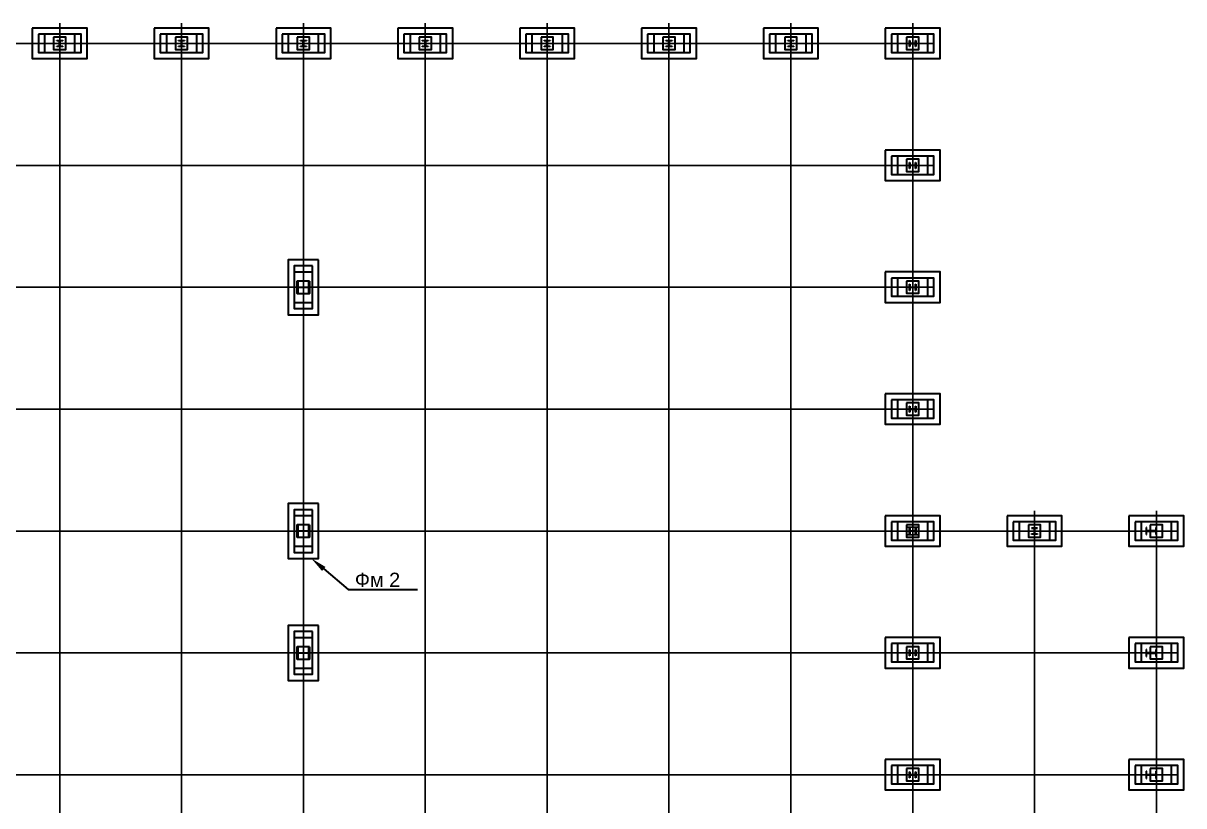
# Model space of a CAD drawing. Header units: millimetres. Extents: x -25736 to -23046, y 7958 to 9460.
# Drawn here: x -24696.4 to -24410.6, y 9243.5 to 9436.2 of the extents above; entities that cross this region are included whole.
import ezdxf
from ezdxf import colors
from ezdxf.entities.mleader import LeaderData, LeaderLine
from ezdxf.math import Vec2, Vec3

# ---------------------------------------------------------------- set-up
doc = ezdxf.new("R2010")
doc.units = ezdxf.units.MM
doc.linetypes.add('CENTER', pattern=[50.8, 31.75, -6.35, 6.35, -6.35])
doc.layers.get('0').update_dxf_attribs({"lineweight": 30})
doc.layers.add('основной', color=7, linetype='Continuous', lineweight=30)
doc.layers.add('Размеры', color=140, linetype='Continuous')
doc.styles.get("Standard").update_dxf_attribs({"font": 'ARIALUNI.TTF'})

# ---------------------------------------------------------------- blocks, each defined once
blk = doc.blocks.new('A$C1CEA3486')
for points in [[(0, 30), (0, 0), (54, 0), (54, 30)], [(6, 24), (6, 6), (48, 6), (48, 24)], [(12, 24), (12, 6), (42, 6), (42, 24)], [(21, 21), (21, 9), (33, 9), (33, 21)]]:
    blk.add_lwpolyline(points, close=True)
blk = doc.blocks.new('65578')
at = {"layer": 'Defpoints'}
for p, q in [((-24478.82, 9312.1), (-24478.82, 9310.2)), ((-24475.92, 9312.1), (-24478.82, 9312.1)), ((-24478.82, 9310.2), (-24475.92, 9310.2)), ((-24475.92, 9310.2), (-24475.92, 9312.1))]:
    blk.add_line(p, q, dxfattribs=at)
at = {"layer": 'основной'}
for p, q in [((-24688.12, 9431.83), (-24688.12, 9431.9)), ((-24688.12, 9431.9), (-24686.62, 9431.9)), ((-24687.47, 9431.83), (-24688.12, 9431.83)), ((-24688.12, 9430.4), (-24688.12, 9430.48)), ((-24688.12, 9430.48), (-24687.47, 9430.48)), ((-24686.62, 9430.4), (-24688.12, 9430.4)), ((-24687.4, 9430.55), (-24687.4, 9431.75)), ((-24687.35, 9431.75), (-24687.35, 9430.55)), ((-24686.62, 9431.83), (-24687.27, 9431.83)), ((-24687.27, 9430.48), (-24686.62, 9430.48)), ((-24686.62, 9431.9), (-24686.62, 9431.83)), ((-24686.62, 9430.48), (-24686.62, 9430.4)), ((-24658.12, 9431.83), (-24658.12, 9431.9)), ((-24658.12, 9431.9), (-24656.62, 9431.9)), ((-24657.47, 9431.83), (-24658.12, 9431.83)), ((-24658.12, 9430.4), (-24658.12, 9430.48)), ((-24658.12, 9430.48), (-24657.47, 9430.48)), ((-24656.62, 9430.4), (-24658.12, 9430.4)), ((-24657.4, 9430.55), (-24657.4, 9431.75)), ((-24657.35, 9431.75), (-24657.35, 9430.55)), ((-24656.62, 9431.83), (-24657.27, 9431.83)), ((-24657.27, 9430.48), (-24656.62, 9430.48)), ((-24656.62, 9431.9), (-24656.62, 9431.83)), ((-24656.62, 9430.48), (-24656.62, 9430.4)), ((-24628.12, 9431.9), (-24626.62, 9431.9)), ((-24628.12, 9431.83), (-24628.12, 9431.9)), ((-24627.47, 9431.83), (-24628.12, 9431.83)), ((-24628.12, 9430.4), (-24628.12, 9430.48)), ((-24628.12, 9430.48), (-24627.47, 9430.48)), ((-24626.62, 9430.4), (-24628.12, 9430.4)), ((-24627.4, 9430.55), (-24627.4, 9431.75)), ((-24627.35, 9431.75), (-24627.35, 9430.55)), ((-24626.62, 9431.83), (-24627.27, 9431.83)), ((-24627.27, 9430.48), (-24626.62, 9430.48)), ((-24626.62, 9431.9), (-24626.62, 9431.83)), ((-24626.62, 9430.48), (-24626.62, 9430.4)), ((-24598.12, 9431.83), (-24598.12, 9431.9)), ((-24598.12, 9431.9), (-24596.62, 9431.9)), ((-24597.47, 9431.83), (-24598.12, 9431.83)), ((-24598.12, 9430.4), (-24598.12, 9430.48)), ((-24598.12, 9430.48), (-24597.47, 9430.48)), ((-24596.62, 9430.4), (-24598.12, 9430.4)), ((-24597.4, 9430.55), (-24597.4, 9431.75)), ((-24597.35, 9431.75), (-24597.35, 9430.55)), ((-24596.62, 9431.83), (-24597.27, 9431.83)), ((-24597.27, 9430.48), (-24596.62, 9430.48)), ((-24596.62, 9431.9), (-24596.62, 9431.83)), ((-24596.62, 9430.48), (-24596.62, 9430.4)), ((-24568.12, 9431.83), (-24568.12, 9431.9)), ((-24568.12, 9431.9), (-24566.62, 9431.9)), ((-24567.47, 9431.83), (-24568.12, 9431.83)), ((-24568.12, 9430.4), (-24568.12, 9430.48)), ((-24568.12, 9430.48), (-24567.47, 9430.48)), ((-24566.62, 9430.4), (-24568.12, 9430.4)), ((-24567.4, 9430.55), (-24567.4, 9431.75)), ((-24567.35, 9431.75), (-24567.35, 9430.55)), ((-24566.62, 9431.83), (-24567.27, 9431.83)), ((-24567.27, 9430.48), (-24566.62, 9430.48)), ((-24566.62, 9431.9), (-24566.62, 9431.83)), ((-24566.62, 9430.48), (-24566.62, 9430.4)), ((-24538.12, 9431.83), (-24538.12, 9431.9)), ((-24538.12, 9431.9), (-24536.62, 9431.9)), ((-24537.47, 9431.83), (-24538.12, 9431.83)), ((-24538.12, 9430.4), (-24538.12, 9430.48)), ((-24538.12, 9430.48), (-24537.47, 9430.48)), ((-24536.62, 9430.4), (-24538.12, 9430.4)), ((-24537.4, 9430.55), (-24537.4, 9431.75)), ((-24537.35, 9431.75), (-24537.35, 9430.55)), ((-24536.62, 9431.83), (-24537.27, 9431.83)), ((-24537.27, 9430.48), (-24536.62, 9430.48)), ((-24536.62, 9431.9), (-24536.62, 9431.83)), ((-24536.62, 9430.48), (-24536.62, 9430.4)), ((-24508.12, 9431.83), (-24508.12, 9431.9)), ((-24508.12, 9431.9), (-24506.62, 9431.9)), ((-24507.47, 9431.83), (-24508.12, 9431.83)), ((-24508.12, 9430.4), (-24508.12, 9430.48)), ((-24508.12, 9430.48), (-24507.47, 9430.48)), ((-24506.62, 9430.4), (-24508.12, 9430.4)), ((-24507.4, 9430.55), (-24507.4, 9431.75)), ((-24507.35, 9431.75), (-24507.35, 9430.55)), ((-24506.62, 9431.83), (-24507.27, 9431.83)), ((-24507.27, 9430.48), (-24506.62, 9430.48)), ((-24506.62, 9431.9), (-24506.62, 9431.83)), ((-24506.62, 9430.48), (-24506.62, 9430.4)), ((-24478.12, 9430.4), (-24478.12, 9431.9)), ((-24478.12, 9431.9), (-24478.05, 9431.9)), ((-24478.05, 9430.4), (-24478.12, 9430.4)), ((-24478.05, 9431.9), (-24478.05, 9431.25)), ((-24478.05, 9431.05), (-24478.05, 9430.4)), ((-24477.97, 9431.18), (-24476.77, 9431.18)), ((-24476.77, 9431.13), (-24477.97, 9431.13)), ((-24476.7, 9431.25), (-24476.7, 9431.9)), ((-24476.7, 9431.9), (-24476.62, 9431.9)), ((-24476.7, 9430.4), (-24476.7, 9431.05)), ((-24476.62, 9430.4), (-24476.7, 9430.4)), ((-24476.62, 9431.9), (-24476.62, 9430.4)), ((-24478.12, 9400.4), (-24478.12, 9401.9)), ((-24478.12, 9401.9), (-24478.05, 9401.9)), ((-24478.05, 9401.9), (-24478.05, 9401.25)), ((-24478.05, 9401.05), (-24478.05, 9400.4)), ((-24477.97, 9401.18), (-24476.77, 9401.18)), ((-24476.77, 9401.13), (-24477.97, 9401.13)), ((-24476.7, 9401.25), (-24476.7, 9401.9)), ((-24476.7, 9401.9), (-24476.62, 9401.9)), ((-24476.7, 9400.4), (-24476.7, 9401.05)), ((-24476.62, 9401.9), (-24476.62, 9400.4)), ((-24478.05, 9400.4), (-24478.12, 9400.4)), ((-24476.62, 9400.4), (-24476.7, 9400.4)), ((-24628.87, 9369.65), (-24628.87, 9372.65)), ((-24628.87, 9372.65), (-24628.72, 9372.65)), ((-24628.72, 9372.65), (-24628.72, 9371.35)), ((-24626.02, 9371.35), (-24626.02, 9372.65)), ((-24626.02, 9372.65), (-24625.87, 9372.65)), ((-24625.87, 9372.65), (-24625.87, 9369.65)), ((-24628.72, 9369.65), (-24628.87, 9369.65)), ((-24628.72, 9370.95), (-24628.72, 9369.65)), ((-24628.57, 9371.2), (-24626.17, 9371.2)), ((-24626.17, 9371.1), (-24628.57, 9371.1)), ((-24626.02, 9369.65), (-24626.02, 9370.95)), ((-24625.87, 9369.65), (-24626.02, 9369.65)), ((-24478.12, 9370.4), (-24478.12, 9371.9)), ((-24478.12, 9371.9), (-24478.05, 9371.9)), ((-24478.05, 9370.4), (-24478.12, 9370.4)), ((-24478.05, 9371.9), (-24478.05, 9371.25)), ((-24478.05, 9371.05), (-24478.05, 9370.4)), ((-24477.97, 9371.18), (-24476.77, 9371.18)), ((-24476.77, 9371.13), (-24477.97, 9371.13)), ((-24476.7, 9371.25), (-24476.7, 9371.9)), ((-24476.7, 9371.9), (-24476.62, 9371.9)), ((-24476.7, 9370.4), (-24476.7, 9371.05)), ((-24476.62, 9370.4), (-24476.7, 9370.4)), ((-24476.62, 9371.9), (-24476.62, 9370.4)), ((-24478.12, 9340.4), (-24478.12, 9341.9)), ((-24478.12, 9341.9), (-24478.05, 9341.9)), ((-24478.05, 9341.9), (-24478.05, 9341.25)), ((-24478.05, 9341.05), (-24478.05, 9340.4)), ((-24477.97, 9341.18), (-24476.77, 9341.18)), ((-24476.77, 9341.13), (-24477.97, 9341.13)), ((-24476.7, 9341.25), (-24476.7, 9341.9)), ((-24476.7, 9341.9), (-24476.62, 9341.9)), ((-24476.7, 9340.4), (-24476.7, 9341.05)), ((-24476.62, 9341.9), (-24476.62, 9340.4)), ((-24478.05, 9340.4), (-24478.12, 9340.4)), ((-24476.62, 9340.4), (-24476.7, 9340.4)), ((-24628.87, 9309.65), (-24628.87, 9312.65)), ((-24628.87, 9312.65), (-24628.72, 9312.65)), ((-24628.72, 9312.65), (-24628.72, 9311.35)), ((-24626.02, 9311.35), (-24626.02, 9312.65)), ((-24626.02, 9312.65), (-24625.87, 9312.65)), ((-24625.87, 9312.65), (-24625.87, 9309.65)), ((-24628.72, 9309.65), (-24628.87, 9309.65)), ((-24628.72, 9310.95), (-24628.72, 9309.65)), ((-24628.57, 9311.2), (-24626.17, 9311.2)), ((-24626.17, 9311.1), (-24628.57, 9311.1)), ((-24626.02, 9309.65), (-24626.02, 9310.95)), ((-24625.87, 9309.65), (-24626.02, 9309.65)), ((-24478.12, 9310.4), (-24478.12, 9311.9)), ((-24478.12, 9311.9), (-24478.05, 9311.9)), ((-24478.05, 9310.4), (-24478.12, 9310.4)), ((-24478.05, 9311.9), (-24478.05, 9311.25)), ((-24478.05, 9311.05), (-24478.05, 9310.4)), ((-24477.97, 9311.18), (-24476.77, 9311.18)), ((-24476.77, 9311.13), (-24477.97, 9311.13)), ((-24476.7, 9311.25), (-24476.7, 9311.9)), ((-24476.7, 9311.9), (-24476.62, 9311.9)), ((-24476.7, 9310.4), (-24476.7, 9311.05)), ((-24476.62, 9310.4), (-24476.7, 9310.4)), ((-24476.62, 9311.9), (-24476.62, 9310.4)), ((-24448.12, 9311.9), (-24446.62, 9311.9)), ((-24448.12, 9311.83), (-24448.12, 9311.9)), ((-24447.47, 9311.83), (-24448.12, 9311.83)), ((-24448.12, 9310.4), (-24448.12, 9310.48)), ((-24448.12, 9310.48), (-24447.47, 9310.48)), ((-24446.62, 9310.4), (-24448.12, 9310.4)), ((-24447.4, 9310.55), (-24447.4, 9311.75)), ((-24447.35, 9311.75), (-24447.35, 9310.55)), ((-24446.62, 9311.83), (-24447.27, 9311.83)), ((-24447.27, 9310.48), (-24446.62, 9310.48)), ((-24446.62, 9311.9), (-24446.62, 9311.83)), ((-24446.62, 9310.48), (-24446.62, 9310.4)), ((-24419.87, 9312.03), (-24419.87, 9310.28)), ((-24419.77, 9312.03), (-24419.87, 9312.03)), ((-24419.87, 9310.28), (-24419.77, 9310.28)), ((-24419.77, 9310.28), (-24419.77, 9312.03)), ((-24419.77, 9311.18), (-24419.77, 9311.12)), ((-24417.47, 9311.18), (-24419.77, 9311.18)), ((-24419.77, 9311.12), (-24417.47, 9311.12)), ((-24417.47, 9312.03), (-24417.47, 9310.28)), ((-24417.37, 9312.03), (-24417.47, 9312.03)), ((-24417.47, 9311.12), (-24417.47, 9311.18)), ((-24417.47, 9310.28), (-24417.37, 9310.28)), ((-24417.37, 9310.28), (-24417.37, 9312.03)), ((-24628.87, 9279.65), (-24628.87, 9282.65)), ((-24628.87, 9282.65), (-24628.72, 9282.65)), ((-24628.72, 9282.65), (-24628.72, 9281.35)), ((-24628.72, 9280.95), (-24628.72, 9279.65)), ((-24628.57, 9281.2), (-24626.17, 9281.2)), ((-24626.17, 9281.1), (-24628.57, 9281.1)), ((-24626.02, 9281.35), (-24626.02, 9282.65)), ((-24626.02, 9282.65), (-24625.87, 9282.65)), ((-24626.02, 9279.65), (-24626.02, 9280.95)), ((-24625.87, 9282.65), (-24625.87, 9279.65)), ((-24478.12, 9280.4), (-24478.12, 9281.9)), ((-24478.12, 9281.9), (-24478.05, 9281.9)), ((-24478.05, 9281.9), (-24478.05, 9281.25)), ((-24478.05, 9281.05), (-24478.05, 9280.4)), ((-24477.97, 9281.18), (-24476.77, 9281.18)), ((-24476.77, 9281.13), (-24477.97, 9281.13)), ((-24476.7, 9281.25), (-24476.7, 9281.9)), ((-24476.7, 9281.9), (-24476.62, 9281.9)), ((-24476.7, 9280.4), (-24476.7, 9281.05)), ((-24476.62, 9281.9), (-24476.62, 9280.4)), ((-24419.87, 9282.03), (-24419.87, 9280.28)), ((-24419.77, 9282.03), (-24419.87, 9282.03)), ((-24419.77, 9280.28), (-24419.77, 9282.03)), ((-24419.77, 9281.18), (-24419.77, 9281.12)), ((-24417.47, 9281.18), (-24419.77, 9281.18)), ((-24419.77, 9281.12), (-24417.47, 9281.12)), ((-24417.47, 9282.03), (-24417.47, 9280.28)), ((-24417.37, 9282.03), (-24417.47, 9282.03)), ((-24417.47, 9281.12), (-24417.47, 9281.18)), ((-24417.37, 9280.28), (-24417.37, 9282.03)), ((-24628.72, 9279.65), (-24628.87, 9279.65)), ((-24625.87, 9279.65), (-24626.02, 9279.65)), ((-24478.05, 9280.4), (-24478.12, 9280.4)), ((-24476.62, 9280.4), (-24476.7, 9280.4)), ((-24419.87, 9280.28), (-24419.77, 9280.28)), ((-24417.47, 9280.28), (-24417.37, 9280.28)), ((-24478.12, 9250.4), (-24478.12, 9251.9)), ((-24478.12, 9251.9), (-24478.05, 9251.9)), ((-24478.05, 9250.4), (-24478.12, 9250.4)), ((-24478.05, 9251.9), (-24478.05, 9251.25)), ((-24478.05, 9251.05), (-24478.05, 9250.4)), ((-24477.97, 9251.18), (-24476.77, 9251.18)), ((-24476.77, 9251.13), (-24477.97, 9251.13)), ((-24476.7, 9251.25), (-24476.7, 9251.9)), ((-24476.7, 9251.9), (-24476.62, 9251.9)), ((-24476.7, 9250.4), (-24476.7, 9251.05)), ((-24476.62, 9250.4), (-24476.7, 9250.4)), ((-24476.62, 9251.9), (-24476.62, 9250.4)), ((-24419.87, 9252.03), (-24419.87, 9250.28)), ((-24419.77, 9252.03), (-24419.87, 9252.03)), ((-24419.87, 9250.28), (-24419.77, 9250.28)), ((-24419.77, 9250.28), (-24419.77, 9252.03)), ((-24419.77, 9251.18), (-24419.77, 9251.12)), ((-24417.47, 9251.18), (-24419.77, 9251.18)), ((-24419.77, 9251.12), (-24417.47, 9251.12)), ((-24417.47, 9252.03), (-24417.47, 9250.28)), ((-24417.37, 9252.03), (-24417.47, 9252.03)), ((-24417.47, 9251.12), (-24417.47, 9251.18)), ((-24417.47, 9250.28), (-24417.37, 9250.28)), ((-24417.37, 9250.28), (-24417.37, 9252.03))]:
    blk.add_line(p, q, dxfattribs=at)
for centre, radius, start, end in [((-24687.47, 9431.75), 0.075, 0, 90), ((-24687.47, 9430.55), 0.075, 270, 0), ((-24687.27, 9431.75), 0.075, 90, 180), ((-24687.27, 9430.55), 0.075, 180, 270), ((-24657.47, 9431.75), 0.075, 0, 90), ((-24657.47, 9430.55), 0.075, 270, 0), ((-24657.27, 9431.75), 0.075, 90, 180), ((-24657.27, 9430.55), 0.075, 180, 270), ((-24627.47, 9431.75), 0.075, 0, 90), ((-24627.47, 9430.55), 0.075, 270, 0), ((-24627.27, 9431.75), 0.075, 90, 180), ((-24627.27, 9430.55), 0.075, 180, 270), ((-24597.47, 9431.75), 0.075, 0, 90), ((-24597.47, 9430.55), 0.075, 270, 0), ((-24597.27, 9431.75), 0.075, 90, 180), ((-24597.27, 9430.55), 0.075, 180, 270), ((-24567.47, 9431.75), 0.075, 0, 90), ((-24567.47, 9430.55), 0.075, 270, 0), ((-24567.27, 9431.75), 0.075, 90, 180), ((-24567.27, 9430.55), 0.075, 180, 270), ((-24537.47, 9431.75), 0.075, 0, 90), ((-24537.47, 9430.55), 0.075, 270, 0), ((-24537.27, 9431.75), 0.075, 90, 180), ((-24537.27, 9430.55), 0.075, 180, 270), ((-24507.47, 9431.75), 0.075, 0, 90), ((-24507.47, 9430.55), 0.075, 270, 0), ((-24507.27, 9431.75), 0.075, 90, 180), ((-24507.27, 9430.55), 0.075, 180, 270), ((-24477.97, 9431.25), 0.075, 180, 270), ((-24477.97, 9431.05), 0.075, 90, 180), ((-24476.77, 9431.25), 0.075, 270, 0), ((-24476.77, 9431.05), 0.075, 0, 90), ((-24477.97, 9401.25), 0.075, 180, 270), ((-24477.97, 9401.05), 0.075, 90, 180), ((-24476.77, 9401.25), 0.075, 270, 0), ((-24476.77, 9401.05), 0.075, 0, 90), ((-24628.57, 9371.35), 0.15, 180, 270), ((-24628.57, 9370.95), 0.15, 90, 180), ((-24626.17, 9371.35), 0.15, 270, 0), ((-24626.17, 9370.95), 0.15, 0, 90), ((-24477.97, 9371.25), 0.075, 180, 270), ((-24477.97, 9371.05), 0.075, 90, 180), ((-24476.77, 9371.25), 0.075, 270, 0), ((-24476.77, 9371.05), 0.075, 0, 90), ((-24477.97, 9341.25), 0.075, 180, 270), ((-24477.97, 9341.05), 0.075, 90, 180), ((-24476.77, 9341.25), 0.075, 270, 0), ((-24476.77, 9341.05), 0.075, 0, 90), ((-24628.57, 9311.35), 0.15, 180, 270), ((-24628.57, 9310.95), 0.15, 90, 180), ((-24626.17, 9311.35), 0.15, 270, 0), ((-24626.17, 9310.95), 0.15, 0, 90), ((-24477.97, 9311.25), 0.075, 180, 270), ((-24477.97, 9311.05), 0.075, 90, 180), ((-24476.77, 9311.25), 0.075, 270, 0), ((-24476.77, 9311.05), 0.075, 0, 90), ((-24447.47, 9311.75), 0.075, 0, 90), ((-24447.47, 9310.55), 0.075, 270, 0), ((-24447.27, 9311.75), 0.075, 90, 180), ((-24447.27, 9310.55), 0.075, 180, 270), ((-24628.57, 9281.35), 0.15, 180, 270), ((-24628.57, 9280.95), 0.15, 90, 180), ((-24626.17, 9281.35), 0.15, 270, 0), ((-24626.17, 9280.95), 0.15, 0, 90), ((-24477.97, 9281.25), 0.075, 180, 270), ((-24477.97, 9281.05), 0.075, 90, 180), ((-24476.77, 9281.25), 0.075, 270, 0), ((-24476.77, 9281.05), 0.075, 0, 90), ((-24477.97, 9251.25), 0.075, 180, 270), ((-24477.97, 9251.05), 0.075, 90, 180), ((-24476.77, 9251.25), 0.075, 270, 0), ((-24476.77, 9251.05), 0.075, 0, 90)]:
    blk.add_arc(centre, radius, start, end, dxfattribs=at)
at = {"layer": 'Размеры', "linetype": 'CENTER', "ltscale": 20}
for p, q in [((-24687.37, 9436.15), (-24687.37, 9056.89)), ((-24657.37, 9436.15), (-24657.37, 9056.89)), ((-24627.37, 9436.15), (-24627.37, 9056.89)), ((-24597.37, 9436.15), (-24597.37, 9056.89)), ((-24567.37, 9436.15), (-24567.37, 9056.89)), ((-24537.37, 9436.15), (-24537.37, 9056.89)), ((-24507.37, 9436.15), (-24507.37, 9056.89)), ((-24477.37, 9436.15), (-24477.37, 9056.89)), ((-24802.37, 9431.15), (-24472.37, 9431.15)), ((-24802.37, 9401.15), (-24472.37, 9401.15)), ((-24802.37, 9371.15), (-24472.37, 9371.15)), ((-24802.37, 9341.15), (-24472.37, 9341.15)), ((-24447.37, 9316.15), (-24447.37, 9056.89)), ((-24417.37, 9316.15), (-24417.37, 9056.89)), ((-24802.37, 9311.15), (-24412.37, 9311.15)), ((-24802.37, 9281.15), (-24412.37, 9281.15)), ((-24802.37, 9251.15), (-24412.37, 9251.15))]:
    blk.add_line(p, q, dxfattribs=at)
at = {"layer": 'основной', "ltscale": 100, "xscale": 0.25, "yscale": 0.25, "zscale": 0.25}
for p in [(-24694.12, 9427.43), (-24664.12, 9427.43), (-24634.12, 9427.43), (-24604.12, 9427.43), (-24574.12, 9427.43), (-24544.12, 9427.43), (-24514.12, 9427.43), (-24484.12, 9427.43), (-24484.12, 9397.43), (-24484.12, 9367.43), (-24484.12, 9337.43), (-24484.12, 9307.43), (-24454.12, 9307.43), (-24424.12, 9307.43), (-24484.12, 9277.43), (-24424.12, 9277.43), (-24484.12, 9247.43), (-24424.12, 9247.43)]:
    blk.add_blockref('A$C1CEA3486', p, dxfattribs=at)
at = {"layer": 'основной', "ltscale": 100, "xscale": 0.25, "yscale": 0.25, "zscale": 0.25, "rotation": 270}
for p in [(-24631.12, 9377.9), (-24631.12, 9317.9), (-24631.12, 9287.9)]:
    blk.add_blockref('A$C1CEA3486', p, dxfattribs=at)
at = {"layer": 'Размеры'}
blk.add_text('Фм 2', height=3.5, dxfattribs=at).set_placement((-24614.7, 9297.4))
ml = blk.add_multileader_mtext('Standard', dxfattribs=at)
ml.set_content('', color=256)
ml.set_leader_properties()
ml.build(insert=Vec2(0, 0))
ctx = ml.context
ctx.base_point, ctx.plane_origin = Vec3(-24599.27, 9296.75), Vec3(-24625.41, 9304.4)
notes = []
notes.append((ctx, [(0, (1, 1, 0), (-24616.36, 9296.75), (1, 0), 17.09, [(0, [(-24625.41, 9304.4)], 0, [])])]))
ctx.mtext.insert, ctx.mtext.flow_direction = Vec3(-24597.27, 9298.75), 5
for ctx, leaders in notes:
    for number, flags, end, landing, length, lines in leaders:
        leader = LeaderData()
        leader.index, (leader.has_last_leader_line, leader.has_dogleg_vector, leader.attachment_direction) = number, flags
        leader.last_leader_point, leader.dogleg_vector, leader.dogleg_length = Vec3(end), Vec3(landing), length
        for number, points, colour, breaks in lines:
            line = LeaderLine()
            line.index, line.vertices, line.color, line.breaks = number, Vec3.list(points), colors.encode_raw_color(colour), breaks
            leader.lines.append(line)
        ctx.leaders.append(leader)

msp = doc.modelspace()

# ---------------------------------------------------------------- block references
at = {"layer": 'основной'}
msp.add_blockref('65578', (0, 0), dxfattribs=at)

doc.saveas('drawing.dxf')
